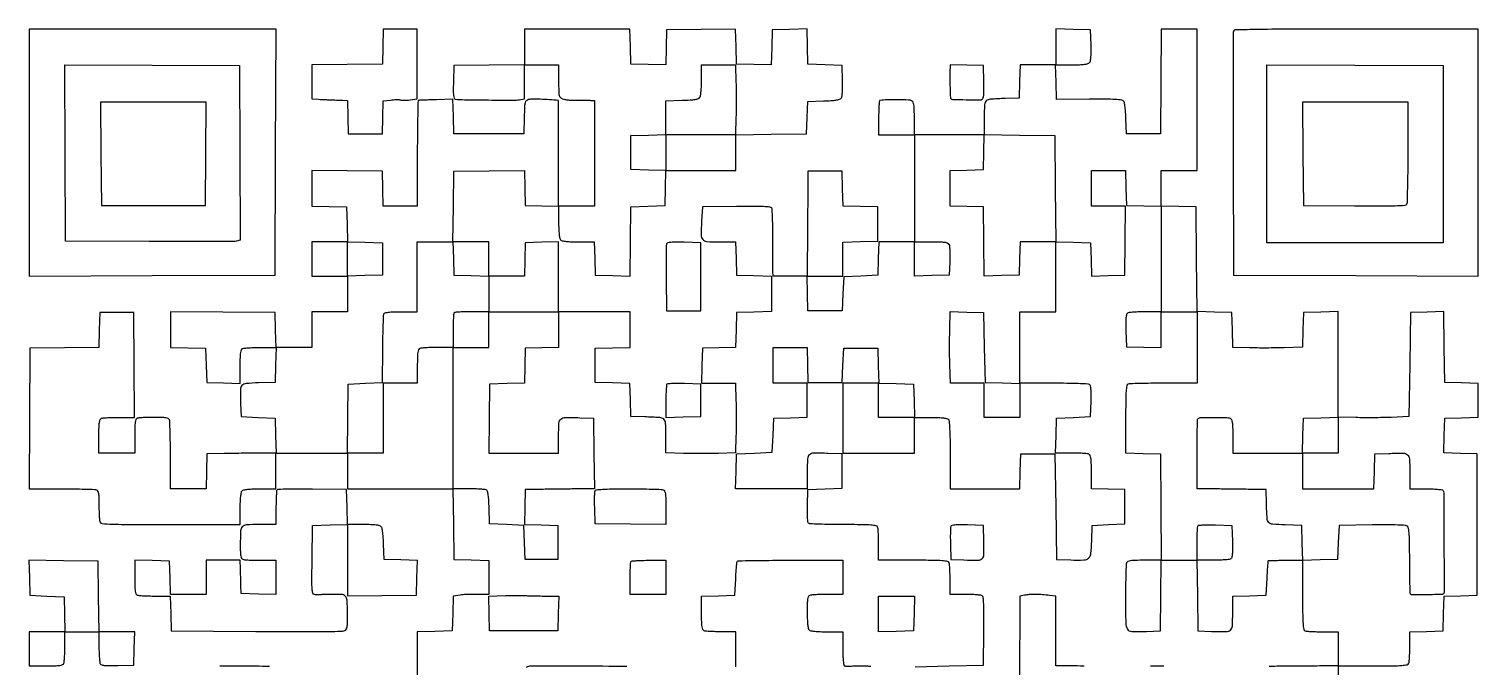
# Model space of a CAD drawing. Extents: x 179 to 1071, y 112 to 1107.
# Drawn here: x 179 to 1071, y 715 to 1107 of the extents above; entities that cross this region are included whole.
import ezdxf

# ---------------------------------------------------------------- set-up
doc = ezdxf.new("R2010")
doc.units = 0

msp = doc.modelspace()

# ---------------------------------------------------------------- linework, layer by layer
for points in [[(984.769502, 693.25), (985.039005, 715), (1006.412514, 715, 0.002047), (1018.522031, 715.049574, 0.015914), (1024.167784, 715.275602, 0.03005), (1027.337795, 715.696239, 0.258642), (1028.393011, 716.581787, 0.070866), (1028.631754, 717.625328, 0.00637), (1028.821697, 720.308374, 0.008183), (1028.955668, 723.529225, 0.006301), (1029, 727.046804), (1029, 735.930034), (1039.25, 736.215017), (1049.5, 736.5), (1049.783481, 747.215387), (1050.066961, 757.930773), (1060.283481, 758.215387), (1070.5, 758.5), (1070.5, 802), (1070.5, 845.5), (1060.216527, 845.785353), (1049.933054, 846.070705), (1050.216527, 856.785353), (1050.5, 867.5), (1060.75, 867.784983), (1071, 868.069966), (1071, 878.5), (1071, 888.930034), (1060.75, 889.215017), (1050.5, 889.5), (1050.230401, 911.284767), (1049.960802, 933.069533), (1039.730401, 932.784767), (1029.5, 932.5), (1029, 900.5), (1028.5, 868.5), (1017.5, 868, -0.005945), (1012.509624, 867.832592, -0.003554), (1006.573438, 867.746302, -0.003558), (1000.660972, 867.744466, -0.006168), (995.75, 867.838476), (985, 868.176952), (985, 900.622308), (985, 933.067663), (974.25, 932.783832), (963.5, 932.5), (963.216795, 921.811779), (962.93359, 911.123557), (951.716795, 910.811779, -0.004062), (946.679948, 910.712714, -0.002556), (940.793834, 910.674861, -0.002565), (935.002673, 910.696928, -0.0047), (930.283492, 910.783492), (920.066984, 911.066984), (919.783492, 921.783492), (919.5, 932.5), (908.763809, 932.783692), (898.027617, 933.067383), (897.763809, 965.283692), (897.5, 997.5), (886.75, 997.783832), (876, 998.067663), (876, 1009.033832), (876, 1020), (887, 1020), (898, 1020), (898, 1063.5), (898, 1107), (887.013853, 1107), (876.027706, 1107), (875.763853, 1074.75), (875.5, 1042.5), (865, 1042.5), (854.5, 1042.5), (854.209882, 1051.945876, 0.010107), (854.020711, 1055.657946, 0.013735), (853.690518, 1058.995937, 0.010607), (853.284198, 1061.734769, 0.131813), (852.849235, 1062.681661, 0.194815), (851.620282, 1063.34233, 0.014247), (847.718973, 1063.654953, 0.012425), (841.718912, 1063.814728, 0.002892), (831.639353, 1063.77431), (811.5, 1063.577051), (811.216168, 1074.288525), (810.932337, 1085), (820.843724, 1085, 0.007308), (825.637981, 1085.070076, 0.024123), (828.787918, 1085.314587, 0.03506), (830.874277, 1085.728393, 0.154252), (831.916414, 1086.399285, 0.132968), (832.412685, 1087.486141, 0.020746), (832.703614, 1089.849829, 0.018924), (832.84141, 1093.042317, 0.009044), (832.788859, 1097.149285), (832.5, 1106.5), (821.75, 1106.783832), (811, 1107.067663), (811, 1096.033832), (811, 1085), (800.034983, 1085), (789.069966, 1085), (788.784983, 1074.75), (788.5, 1064.5), (780, 1064.24922, 0.007926), (770.756564, 1063.829771, 0.170244), (768.27627, 1062.785637, 0.199796), (767.184972, 1060.471708, 0.011573), (767, 1052.480948), (767, 1042), (745.5, 1042), (724, 1042), (724, 1051.964816, 0.005532), (723.939025, 1057.475936, 0.034313), (723.682866, 1060.291607, 0.075064), (723.164052, 1061.915876, 0.157568), (722.25, 1062.855538, 0.114098), (720.452674, 1063.332577, 0.005042), (713.956043, 1063.476425, 0.00933), (707.453807, 1063.433485, 0.023753), (702.75, 1063.09063, 0.353939), (702.448547, 1062.779859, 0.00478), (702.220312, 1059.942248, 0.010981), (702.053986, 1056.532237, 0.006694), (702, 1052.5), (702, 1042), (713, 1042), (724, 1042), (724, 1009), (724, 976), (713.034983, 976), (702.069966, 976), (701.784983, 965.75), (701.5, 955.5), (691, 955), (680.5, 954.5), (680, 944), (679.5, 933.5), (669, 933.5), (658.5, 933.5), (658.216168, 944.25), (657.932337, 955), (668.966168, 955), (680, 955), (680, 965.466168), (680, 975.932337), (690.75, 976.216168), (701.5, 976.5), (701.5, 987), (701.5, 997.5), (690.783492, 997.783492), (680.066984, 998.066984), (679.783492, 1008.783492), (679.5, 1019.5), (669, 1019.5), (658.5, 1019.5), (658.320665, 997.5, 0.000052), (658.246823, 988.325425, 0.000048), (658.173251, 978.951563, 0.000048), (658.109579, 970.634639, 0.000166), (658.070665, 965.25), (658, 955), (647.5, 955), (637, 955), (636.914029, 957.75, -0.007138), (636.88299, 959.578327, -0.000474), (636.873787, 964.832813, -0.000685), (636.877331, 971.096601, -0.000512), (636.897758, 978, 0.00432), (636.866097, 984.798247, 0.006472), (636.710333, 990.732681, 0.003005), (636.482877, 995.762019, 0.129159), (636.161838, 996.77083, 0.231073), (635.095057, 997.427266, 0.012868), (631.091145, 997.714897, 0.01203), (624.928666, 997.850001, 0.0027), (614.428109, 997.77083), (593.5, 997.5), (593, 988.673617, 0.011976), (592.72293, 980.186996, 0.182092), (593.718726, 977.472086, 0.202204), (596.215177, 976.235281, 0.01524), (603.932793, 976), (613.930034, 976), (614.215017, 965.75), (614.5, 955.5), (625.25, 955.216168), (636, 954.932337), (636, 944), (636, 933.067663), (625.25, 932.783832), (614.5, 932.5), (614.216519, 921.784613), (613.933039, 911.069227), (603.716519, 910.784613), (593.5, 910.5), (593.216168, 899.75), (592.932337, 889), (603.403784, 889), (613.875232, 889), (614.187616, 878.099893, -0.004476), (614.284888, 873.162885, -0.002696), (614.316267, 867.306507, -0.002699), (614.284645, 861.484643, -0.004719), (614.186908, 856.662985), (613.873817, 846.126183), (603.337015, 845.813092, -0.004719), (598.515357, 845.715355, -0.002699), (592.693493, 845.683733, -0.002696), (586.837115, 845.715112, -0.004476), (581.900107, 845.812384), (571, 846.124768), (571, 856.543332, 0.011711), (570.814018, 864.483054, 0.20034), (569.721542, 866.78992, 0.169594), (567.240223, 867.830457, 0.007897), (558, 868.24922), (549.5, 868.5), (549.215387, 878.716519), (548.930773, 888.933039), (538.215387, 889.216519), (527.5, 889.5), (527.5, 900), (527.5, 910.5), (538.25, 910.783832), (549, 911.067663), (549, 922.033832), (549, 933), (527, 933), (505, 933), (505, 954.534983), (505, 976.069966), (494.75, 975.784983), (484.5, 975.5), (484.215017, 965.25), (483.930034, 955), (472.965017, 955), (462, 955), (462, 965.5), (462, 976), (450.980498, 976), (439.960995, 976), (440.230498, 997.75), (440.5, 1019.5), (462.215971, 1019.769408), (483.931943, 1020.038815), (484.215971, 1009.269408), (484.5, 998.5), (494.75, 998.215017), (505, 997.930034), (505, 988.165017, 0.00874), (505.074375, 983.910654, 0.018513), (505.311444, 980.622935, 0.019392), (505.672291, 978.199003, 0.150838), (506.2, 977.2, 0.150838), (507.199003, 976.672291, 0.019392), (509.622935, 976.311444, 0.018513), (512.910654, 976.074375, 0.00874), (517.165017, 976), (526.930034, 976), (527.215017, 965.75), (527.5, 955.5), (538.230014, 955.216371), (548.960029, 954.932742), (549.230014, 976.216371), (549.5, 997.5), (560, 998), (570.5, 998.5), (570.783832, 1009.25), (571.067663, 1020), (592.533832, 1020), (614, 1020), (614, 1030.980498), (614, 1041.960995), (635.75, 1042.230498), (657.5, 1042.5), (658, 1052.5), (658.5, 1062.5), (668.156674, 1062.785086, 0.008399), (672.590478, 1062.990567, 0.02215), (675.750668, 1063.331287, 0.027795), (677.94575, 1063.792893, 0.155031), (678.945533, 1064.434371, 0.135457), (679.422313, 1065.492201, 0.018909), (679.703774, 1067.900196, 0.018158), (679.839305, 1071.107454, 0.009201), (679.788859, 1075.149285), (679.5, 1084.5), (669, 1085), (658.5, 1085.5), (658.215829, 1096.283485), (657.931657, 1107.06697), (647.215829, 1106.783485), (636.5, 1106.5), (636.215829, 1095.716515), (635.931657, 1084.93303), (625.215829, 1085.216515), (614.5, 1085.5), (614.215968, 1096.269789), (613.931935, 1107.039577), (592.715968, 1106.769789), (571.5, 1106.5), (571.215829, 1095.716515), (570.931657, 1084.93303), (560.215829, 1085.216515), (549.5, 1085.5), (549.216168, 1096.25), (548.932337, 1107), (516.466168, 1107), (484, 1107), (484, 1096.019502), (484, 1085.039005), (462.25, 1084.769502), (440.5, 1084.5), (440.215017, 1074.25, 0.005715), (440.131848, 1069.168721, 0.025257), (440.26813, 1066.180049, 0.042037), (440.592126, 1064.400522, 0.311609), (441.215017, 1063.873169, 0.020715), (447.085973, 1063.538396, 0.001844), (461.888889, 1063.362993, 0.001113), (477.291446, 1063.27157, 0.042122), (480.75, 1063.55053), (484, 1064.090626), (484, 1074.545313), (484, 1085), (494.5, 1085), (505, 1085), (505, 1074.975249, 0.004018), (505.051411, 1068.578267, 0.051001), (505.334287, 1066.19189, 0.145759), (506.049245, 1064.911858, 0.10251), (507.448794, 1064.019469, 0.053234), (508.79681, 1063.665262, 0.013769), (511.029234, 1063.389167, 0.013849), (513.606786, 1063.214094, 0.01371), (516.198794, 1063.181165, -0.002422), (518.776213, 1063.206607, -0.00255), (521.309958, 1063.206425, -0.002438), (523.495324, 1063.184467, -0.011467), (524.75, 1063.136946), (527, 1063), (527, 1030.5), (527, 998), (516, 998), (505, 998), (505, 1030.5, 0.000721), (504.982033, 1042.963942, 0.001201), (504.926562, 1053.460862, 0.000059), (504.852806, 1062.913038, 0.381523), (504.75, 1063.026338, 0.00981), (499.343265, 1063.488913, 0.00864), (493.688543, 1063.763092, 0.006613), (488.656123, 1063.853403, 0.062738), (486.5213, 1063.594702, 0.115008), (485.114725, 1062.871492, 0.156235), (484.365074, 1061.667526, 0.050998), (484.017146, 1059.285459, 0.003829), (483.784869, 1052.7397), (483.5, 1042.5), (462, 1042.5), (440.5, 1042.5), (440.216927, 1053.175174), (439.933855, 1063.850348), (429.716927, 1063.527571, 0.000717), (425.747339, 1063.396461, 0.001074), (422.28091, 1063.269531, 0.000434), (419.308248, 1063.1517, 0.023806), (418.75, 1063.102397, 0.367868), (418.44343, 1062.759897, 0.000523), (418.220312, 1053.483204, 0.003588), (418.053919, 1042.969073, 0.002162), (418, 1030.5), (418, 998), (407.533832, 998), (397.067663, 998), (396.783832, 1008.75), (396.5, 1019.5), (374.75, 1019.769502), (353, 1020.039005), (353, 1009.053334), (353, 998.067663), (363.75, 997.783832), (374.5, 997.5), (374.783832, 986.75), (375.067663, 976), (364.033832, 976), (353, 976), (353, 965.5), (353, 955), (364, 955), (375, 955), (375, 944), (375, 933), (364, 933), (353, 933), (353, 922), (353, 911), (342.033832, 911), (331.067663, 911), (330.783832, 921.75), (330.5, 932.5), (298.25, 932.763853), (266, 933.027706), (266, 922.047685), (266, 911.067663), (276.75, 910.783832), (287.5, 910.5), (288, 900), (288.5, 889.5), (298.75, 889.215017), (309, 888.930034), (309, 899.358028, -0.005326), (309.059519, 904.945911, -0.030277), (309.302474, 907.908024, -0.062914), (309.767284, 909.600436, -0.205495), (310.581787, 910.393011, -0.0721), (311.638889, 910.632128, -0.005887), (314.475463, 910.821697, -0.007809), (317.880092, 910.955696, -0.00593), (321.615619, 911), (331.067663, 911), (330.783832, 900.25), (330.5, 889.5), (320.2603, 889.215131, 0.013482), (312.473421, 888.788181, 0.195806), (310.060296, 887.567079, 0.179106), (309.075074, 884.958841, 0.010944), (309.203496, 876.496645), (309.5, 868.5), (320, 868), (330.5, 867.5), (330.783832, 856.75), (331.067663, 846), (320.283832, 845.953106, 0.001157), (315.394302, 845.920532, 0.000692), (309.583376, 845.860325, 0.000693), (303.799418, 845.784367, 0.001206), (299, 845.703106), (288.5, 845.5), (288.216168, 834.75), (287.932337, 824), (276.966168, 824), (266, 824), (266, 844.418213, 0.002771), (265.956005, 852.357109, 0.004125), (265.821697, 859.303225, 0.001841), (265.636631, 865.220565, 0.083055), (265.393011, 866.418213, 0.191652), (264.656877, 867.216173, 0.070258), (263.167248, 867.687898, 0.03479), (260.605148, 867.936805, 0.006824), (255.974799, 868, 0.006352), (252.484808, 867.955664, 0.008233), (249.287222, 867.821697, 0.006434), (246.623534, 867.631706, 0.070701), (245.581787, 867.393011, 0.205218), (244.76761, 866.601595, 0.063068), (244.30265, 864.913621, 0.030363), (244.059586, 861.960143, 0.005351), (244, 856.393011), (244, 846), (233, 846), (222, 846), (222, 856.393011, -0.005351), (222.059586, 861.960143, -0.030363), (222.30265, 864.913621, -0.063068), (222.76761, 866.601595, -0.205218), (223.581787, 867.393011, -0.071999), (224.637764, 867.632097, -0.005927), (227.461104, 867.821697, -0.00784), (230.849942, 867.955694, -0.00596), (234.566739, 868), (243.969903, 868), (243.734951, 900.25), (243.5, 932.5), (233, 932.5), (222.5, 932.5), (222.216369, 921.76979), (221.932738, 911.03958), (200.716369, 910.76979), (179.5, 910.5), (179.239377, 867.25), (178.978755, 824), (198.90759, 824, -0.002838), (206.658873, 823.955997, -0.004214), (213.44698, 823.821697, -0.001918), (219.224047, 823.636503, -0.08282), (220.418213, 823.393011, -0.191652), (221.216173, 822.656877, -0.070258), (221.687898, 821.167248, -0.03479), (221.936805, 818.605148, -0.006824), (222, 813.974799, 0.006352), (222.044336, 810.484808, 0.008233), (222.178303, 807.287222, 0.006434), (222.368294, 804.623534, 0.070701), (222.606989, 803.581787, 0.289219), (223.885689, 802.627123, 0.010474), (230.238282, 802.262757, 0.008185), (241.13526, 802.045039, 0.000902), (266.106989, 802), (309, 802), (309, 811.8, -0.008695), (309.074295, 816.071747, -0.018472), (309.311224, 819.369558, -0.019349), (309.671932, 821.799696, -0.150969), (310.2, 822.8, -0.150969), (311.200304, 823.328068, -0.019349), (313.630442, 823.688776, -0.018472), (316.928253, 823.925705, -0.008695), (321.2, 824), (331, 824), (331, 835), (331, 846), (353, 846), (375, 846), (375, 835), (375, 824), (407.480498, 824), (439.960995, 824), (440.230498, 802.25), (440.5, 780.5), (451.25, 780.216168), (462, 779.932337), (462, 769.466168), (462, 759), (457.25, 758.884846, -0.004708), (455.29147, 758.855812, -0.004721), (453.334631, 758.863707, -0.004619), (451.628, 758.902479, -0.018749), (450.591296, 758.97459, 0.0349), (449.576883, 759.012311, 0.009559), (447.977789, 758.929529, 0.009615), (446.163901, 758.76571, 0.009888), (444.374557, 758.53346), (440.066522, 757.88743), (439.783261, 747.193715), (439.5, 736.5), (428.75, 736.216168), (418, 735.932337), (418, 703.446281)], [(724.5, 714.5), (745.5, 715), (766.5, 715.5), (766.77083, 736.428109, 0.002701), (766.849994, 746.928451, 0.012029), (766.714887, 753.091209, 0.012869), (766.427241, 757.095412, 0.230932), (765.77083, 758.162796, 0.114378), (764.862447, 758.481845, 0.00801), (762.156119, 758.73694, 0.011016), (758.885742, 758.920046, 0.008061), (755.25, 758.984687), (746, 759), (746, 767.918213, 0.006277), (745.955669, 771.449196, 0.008159), (745.821697, 774.68135, 0.006338), (745.631778, 777.373807, 0.070946), (745.393011, 778.418213, 0.258697), (744.337463, 779.303854, 0.030015), (741.164693, 779.724422, 0.015901), (735.514173, 779.950434, 0.002045), (723.393011, 780), (702, 780), (702, 789.418213, 0.005867), (701.956338, 793.139142, 0.007745), (701.824259, 796.527799, 0.005805), (701.637479, 799.35125, 0.072311), (701.401732, 800.395485, 0.258396), (700.370088, 801.262065, 0.029869), (697.263616, 801.678338, 0.016192), (691.772716, 801.904171, 0.002181), (680.22446, 801.954545, -0.003911), (672.274322, 802.016727, -0.006123), (665.437651, 802.207432, -0.002097), (659.569611, 802.467715, -0.186332), (658.784563, 802.815437, -0.177272), (658.453305, 803.529235, -0.007622), (658.261207, 806.335043, -0.012222), (658.1639, 809.727848, -0.008324), (658.211836, 813.588164), (658.5, 823.5), (669, 824), (679.5, 824.5), (679.5, 835), (679.5, 845.5), (671, 845.795054, 0.009927), (662.034911, 845.928151, 0.179688), (659.397028, 844.933469, 0.203196), (658.211645, 842.50249, 0.01319), (658, 834.480948), (658, 824), (635.966168, 824), (613.932337, 824), (614.216168, 834.75), (614.5, 845.5), (625.5, 846), (636.5, 846.5), (637, 857), (637.5, 867.5), (647.75, 867.784983), (658, 868.069966), (658, 878.534983), (658, 889), (647.5, 889), (637, 889), (637, 900), (637, 911), (647.466168, 911), (657.932337, 911), (658.216168, 900.25), (658.5, 889.5), (669, 889.5), (679.5, 889.5), (680, 900), (680.5, 910.5), (691, 910.5), (701.5, 910.5), (701.783832, 899.75), (702.067663, 889), (691.033832, 889), (680, 889), (680, 867.5), (680, 846), (702, 846), (724, 846), (724, 857), (724, 868), (733.8, 868, -0.008695), (738.071747, 867.925705, -0.018472), (741.369558, 867.688776, -0.019349), (743.799696, 867.328068, -0.150969), (744.8, 866.8, -0.175156), (745.391927, 865.538104, -0.00933), (745.721154, 861.045513, -0.010454), (745.937931, 854.593081, -0.003169), (746, 844.8), (746, 824), (767.466168, 824), (788.932337, 824), (789.216168, 834.75), (789.5, 845.5), (800, 845.5), (810.5, 845.5), (811, 813), (811.5, 780.5), (820.243181, 780.211167, 0.016437), (828.283794, 780.209935, 0.175522), (831.269158, 781.403091, 0.186549), (832.703343, 784.197255, 0.018997), (833.21398, 791.765906), (833.5, 801.5), (843.5, 802), (853.5, 802.5), (853.5, 813), (853.5, 823.5), (843.25, 823.784983), (833, 824.069966), (833, 834.427994, 0.005378), (832.940347, 839.974376, 0.030449), (832.697172, 842.919218, 0.063222), (832.232062, 844.602756, 0.204941), (831.418213, 845.393011, 0.0721), (830.361111, 845.632128, 0.005887), (827.524537, 845.821697, 0.007809), (824.119908, 845.955696, 0.00593), (820.384381, 846), (810.932337, 846), (811.216168, 856.75), (811.5, 867.5), (822, 868), (832.5, 868.5), (832.789728, 877.91643, 0.007315), (832.862613, 882.434881, 0.024729), (832.721172, 885.382446, 0.035484), (832.393714, 887.309292, 0.193917), (831.789728, 888.151117, 0.130337), (830.747076, 888.480685, 0.002283), (824.783545, 888.733509, 0.00559), (817.795586, 888.919594, 0.003676), (809.75, 888.984687), (789, 889), (789, 911), (789, 933), (800, 933), (811, 933), (811, 954.533832), (811, 976.067663), (821.75, 975.783832), (832.5, 975.5), (832.785365, 965.215407), (833.07073, 954.930815), (843.285365, 955.215407), (853.5, 955.5), (853.769888, 976.75), (854.039775, 998), (843.519888, 998), (833, 998), (833, 1009), (833, 1020), (843.466168, 1020), (853.932337, 1020), (854.216168, 1009.25), (854.5, 998.5), (865.25, 998.216168), (876, 997.932337), (876, 965.466168), (876, 933), (866.25, 932.984687, 0.007755), (862.421391, 932.919286, 0.010675), (858.985645, 932.733781, 0.007585), (856.139851, 932.475649, 0.115445), (855.211769, 932.152042, 0.19692), (854.604266, 931.294865, 0.033714), (854.278982, 929.282937, 0.023663), (854.138177, 926.195195, 0.006827), (854.211769, 921.417355), (854.5, 911.5), (865.25, 911.216168), (876, 910.932337), (876, 921.966168), (876, 933), (887, 933), (898, 933), (898, 911), (898, 889), (877.581787, 889, 0.002713), (869.645232, 888.956939, 0.004048), (862.706566, 888.825454, 0.001776), (856.79047, 888.644396, 0.083257), (855.615121, 888.405802, 0.260187), (854.754207, 887.373892, 0.02856), (854.34233, 884.201591, 0.015844), (854.117118, 878.619525, 0.00216), (854.066667, 866.939296), (854.066667, 846.066987), (864.783333, 845.783494), (875.5, 845.5), (875.763664, 812.75), (876.027329, 780), (865.620653, 780, 0.005341), (860.045416, 779.94044, 0.030329), (857.088565, 779.697419, 0.063008), (855.398858, 779.232518, 0.205326), (854.606989, 778.418213, 0.082806), (854.363504, 777.224263, 0.001922), (854.178303, 771.455697, 0.00422), (854.044003, 764.677171, 0.002843), (854, 756.937265, 0.003963), (854.124638, 741.214225, 0.136899), (855.166838, 737.695561, 0.250325), (857.810228, 736.181488, 0.016074), (867, 736.204946), (875.5, 736.5), (875.769502, 758.25), (876.039005, 780), (887, 780), (897.960995, 780), (898.230498, 758.25), (898.5, 736.5), (907, 736.204946, 0.009911), (915.962726, 736.07159, 0.179309), (918.601462, 737.064186, 0.203503), (919.787682, 739.491055, 0.013279), (920, 747.484069), (920, 757.930034), (930.25, 758.215017), (940.5, 758.5), (941.127464, 769, -0.000955), (941.376842, 773.043335, -0.001536), (941.606605, 776.489062, -0.000246), (941.821002, 779.540448, -0.096572), (941.877464, 779.75, -0.27922), (942.036543, 779.852075, -0.000598), (945.04838, 779.926563, -0.003653), (948.465416, 779.982008, -0.00223), (952.5, 780), (963, 780), (963, 758.606989, 0.002045), (963.049566, 746.485827, 0.015901), (963.275578, 740.835307, 0.030015), (963.696146, 737.662537, 0.258697), (964.581787, 736.606989, 0.07203), (965.638111, 736.367894, 0.005915), (968.465525, 736.178303, 0.007831), (971.859224, 736.044305, 0.005951), (975.581787, 736), (985, 736), (985, 725.5), (985, 715), (974.75, 714.940931, 0.000386), (969.365363, 714.905745, 0.000111), (961.048437, 714.843127, 0.000112), (951.674575, 714.76836, 0.00012), (942.5, 714.690931)], [(614, 714.5), (614, 736), (605.081787, 736, -0.006277), (601.550804, 736.044331, -0.008159), (598.31865, 736.178303, -0.006338), (595.626193, 736.368222, -0.070946), (594.581787, 736.606989, -0.204941), (593.767938, 737.397244, -0.063222), (593.302828, 739.080782, -0.030449), (593.059653, 742.025624, -0.005378), (593, 747.572006), (593, 757.930034), (603.25, 758.215017), (613.5, 758.5), (614, 768.671374, -0.004627), (614.230031, 772.607727, -0.007112), (614.509085, 776.009484, -0.002932), (614.804679, 778.899189, -0.172184), (615.030929, 779.368969, -0.194147), (615.877737, 779.724425, -0.000318), (632.248279, 779.941602, -0.002497), (649.921003, 780.076536, -0.00191), (669.25, 780.053744), (680, 780), (680, 769.5), (680, 759), (670.581787, 759, 0.005951), (666.859224, 758.955695, 0.007831), (663.465525, 758.821697, 0.005915), (660.638111, 758.632106, 0.07203), (659.581787, 758.393011, 0.199477), (658.774411, 757.625343, 0.066206), (658.306452, 756.025714, 0.032184), (658.061032, 753.245193, 0.005923), (658, 748.093011, 0.008834), (658.07454, 743.874423, 0.018598), (658.3119, 740.607477, 0.019478), (658.673038, 738.196308, 0.150566), (659.2, 737.2, 0.150969), (660.200304, 736.671932, 0.019349), (662.630442, 736.311224, 0.018472), (665.928253, 736.074295, 0.008695), (670.2, 736), (680, 736), (680, 725.5, 0.006008), (680.06059, 720.458052, 0.023429), (680.281387, 717.348286, 0.034102), (680.642415, 715.42875, 0.326444), (681.25, 714.931729, 0.01441), (682.088167, 714.910146, 0.000891), (684.577099, 714.922233, 0.001321), (687.542647, 714.949758, 0.000979), (690.820975, 714.99527, -0.011128), (694.372164, 714.972485, -0.01976), (697.29094, 714.773153, -0.020842)], [(828.463935, 714.756305, 0.014506), (820.065741, 715), (811, 715), (811, 736.412102), (811, 757.824204), (807.25, 758.328225, 0.015495), (802.919841, 758.774141, 0.015585), (798.578778, 758.949886, 0.01637), (794.697959, 758.858892, 0.040027), (791.868806, 758.471185), (789.01715, 757.844856), (788.758575, 703.672428)], [(327.07993, 714.666417, 0.001055), (318.358624, 714.759851, 0.002494), (308.161712, 714.796715, 0.001671), (296.5, 714.741729)], [(485.288805, 714.199653, -0.142338), (488.045554, 715.002354, -0.000706), (517.280221, 714.97765, -0.000451), (546.988945, 714.883807, -0.25885)], [(877.651046, 714.732225, 0.004083), (869.268438, 714.761835, 0.008066)]]:
    msp.add_lwpolyline(points, format="xyb")
for points in [[(179, 1030.993714), (179, 954.987428), (254.75, 955.243714), (330.5, 955.5), (330.756286, 1031.25), (331.012572, 1107), (255.006286, 1107), (179, 1107)], [(223.235953, 1030.25), (223.5, 998.5), (255.5, 998.5), (287.5, 998.5), (287.764047, 1030.25), (288.028094, 1062), (255.5, 1062), (222.971906, 1062)], [(810.763664, 1008.75), (811.027329, 976), (800.048647, 976), (789.069966, 976), (788.784983, 965.75), (788.5, 955.5), (777.769986, 955.216371), (767.039971, 954.932742), (766.769986, 976.216371), (766.5, 997.5), (756.25, 997.784983), (746, 998.069966), (746, 1009), (746, 1019.930034), (756.25, 1020.215017), (766.5, 1020.5), (766.784029, 1031.269408), (767.068057, 1042.038815), (788.784029, 1041.769408), (810.5, 1041.5)], [(396.5, 965.5), (396.5, 955.5), (385.75, 955.216168), (375, 954.932337), (375, 965.5), (375, 976.067663), (385.75, 975.783832), (396.5, 975.5)], [(723.784983, 878.25), (724.069966, 868), (713.034983, 868), (702, 868), (702, 878.533832), (702, 889.067663), (712.75, 888.783832), (723.5, 888.5)], [(723.783832, 747.25), (723.5, 736.5), (712.75, 736.216168), (702, 735.932337), (702, 746.966168), (702, 758), (713.033832, 758), (724.067663, 758)]]:
    msp.add_lwpolyline(points, close=True)
for points in [[(396.783832, 1096.25), (396.5, 1085.5), (374.75, 1085.230498), (353, 1084.960995), (353, 1074.480498), (353, 1064), (357.25, 1063.788296, 0.001158), (359.167431, 1063.697233, 0.000711), (361.426562, 1063.598404, 0.000713), (363.661971, 1063.50699, 0.001274), (365.5, 1063.439142, -0.001213), (367.230151, 1063.375488, -0.000927), (369.122536, 1063.297757, -0.000937), (370.894512, 1063.218354, -0.002212), (372.215017, 1063.150846), (374.930034, 1063), (375.215017, 1052.75), (375.5, 1042.5), (386, 1042.5), (396.5, 1042.5), (396.783533, 1052.618672), (397.067066, 1062.737345), (401.510003, 1063.346317, -0.015971), (403.32359, 1063.536122, -0.017266), (405.098972, 1063.603283, -0.017017), (406.61839, 1063.556549, -0.07555), (407.488752, 1063.365943, 0.077915), (408.361276, 1063.179158, 0.017316), (409.891687, 1063.147403, 0.017584), (411.681553, 1063.235262, 0.016161), (413.512282, 1063.449571), (418, 1064.122546), (418, 1085.561273), (418, 1107), (407.533832, 1107), (397.067663, 1107)], [(920.460009, 1105.75, 0.090591), (920.266358, 1104.709509, 0.000109), (920.198937, 1082.982812, 0.000984), (920.176611, 1058.652573, 0.000605), (920.241394, 1030), (920.5, 955.5), (995.75, 955.243674), (1071, 954.987348), (1071, 1030.993674), (1071, 1107), (995.968615, 1107, 0.000668), (957.448289, 1106.948566, 0.003471), (936.19131, 1106.744245, 0.001205), (921.475143, 1106.465155, 0.305157)], [(308.758677, 1030.77123), (309.017354, 977.04246), (306.758677, 976.494347, -0.057902), (304.987826, 976.276519, -0.000418), (290.035361, 976.188577, -0.001589), (272.903102, 976.156579, -0.001017), (253, 976.223117), (201.5, 976.5), (201.241383, 1030.758691), (200.982767, 1085.017383), (254.741383, 1084.758691), (308.5, 1084.5)], [(614.161524, 1074.25, -0.004781), (614.268781, 1069.356225, -0.002807), (614.308236, 1063.5, -0.002807), (614.281931, 1057.643771, -0.004782), (614.185662, 1052.75), (613.871323, 1042), (592.435662, 1042), (571, 1042), (571, 1030.966168), (571, 1019.932337), (560.25, 1020.216168), (549.5, 1020.5), (549.5, 1031), (549.5, 1041.5), (560.25, 1041.783832), (571, 1042.067663), (571, 1052.440124), (571, 1062.812585), (581.037773, 1063.156293, 0.007004), (585.992145, 1063.395461, 0.026018), (589.096394, 1063.751734, 0.040708), (591.075278, 1064.252106, 0.171312), (592.02246, 1065, 0.108976), (592.395389, 1066.034457, 0.009909), (592.695717, 1068.776562, 0.012467), (592.909698, 1072.097849, 0.009438), (592.984687, 1075.75), (593, 1085), (603.411524, 1085), (613.823048, 1085)], [(745.911139, 1079.784983, 0.006483), (745.892033, 1074.816917, 0.005921), (745.999367, 1069.69741, 0.001573), (746.174963, 1064.815182, 0.187367), (746.421, 1064.24838, 0.192536), (747.607389, 1063.732169, 0.002442), (755.962268, 1063.522387, 0.003036), (764.197712, 1063.405873, 0.14311), (765.788231, 1063.856725, 0.198075), (766.395985, 1064.709469, 0.0338), (766.721215, 1066.717904, 0.023694), (766.861956, 1069.803221, 0.006815), (766.788231, 1074.582645), (766.5, 1084.5), (756.25, 1084.784983), (746, 1085.069966)], [(1049.5, 1030), (1049.5, 975.5), (995.211905, 975.5), (940.92381, 975.5), (940.942857, 1025.75, -0.000032), (940.951538, 1045.331386, -0.000047), (940.961905, 1062.563467, -0.000022), (940.972765, 1077.239555, -0.00086), (940.980952, 1080.508612), (941, 1085.017225), (995.25, 1084.758612), (1049.5, 1084.5)], [(963.235953, 1030.25), (963.5, 998.5), (994.93202, 998.235498, 0.001697), (1010.901959, 998.155315, 0.00816), (1019.995146, 998.288929, 0.006635), (1026.009704, 998.555446, 0.241447), (1027.166708, 999.235498, 0.134731), (1027.492293, 1000.296498, 0.001088), (1027.738089, 1009.161365, 0.003824), (1027.920853, 1019.372002, 0.002438), (1027.984687, 1031.25), (1028, 1062), (995.485953, 1062), (962.971906, 1062)], [(440.215017, 965.75), (440.5, 955.5), (451.25, 955.216168), (462, 954.932337), (462, 943.966168), (462, 933), (483.5, 933), (505, 933), (505, 922.034983), (505, 911.069966), (494.75, 910.784983), (484.5, 910.5), (484.216508, 899.783492), (483.933016, 889.066984), (473.216508, 888.783492), (462.5, 888.5), (462.230112, 867.25), (461.960225, 846), (483.480112, 846), (505, 846), (505, 856.480948, -0.01319), (505.211645, 864.50249, -0.203196), (506.397028, 866.933469, -0.179688), (509.034911, 867.928151, -0.009927), (518, 867.795054), (526.5, 867.5), (526.769502, 845.75), (527.039005, 824), (516.769502, 823.927892, 0.00076), (512.044544, 823.887531, 0.000423), (506.285416, 823.82471, 0.000422), (500.45694, 823.751286, 0.000683), (495.5, 823.677892), (484.5, 823.5), (484.216527, 812.785353), (483.933054, 802.070705), (494.216527, 801.785353), (504.5, 801.5), (504.5, 791), (504.5, 780.5), (494.5, 780.5), (484.5, 780.5), (484, 791), (483.5, 801.5), (473, 802), (462.5, 802.5), (462.211195, 812.464966, 0.00836), (462.012968, 816.800174, 0.019108), (461.684251, 820.055937, 0.01918), (461.262532, 822.411, 0.199883), (460.711195, 823.199653, 0.117226), (459.827893, 823.504905, 0.006962), (456.991726, 823.747767, 0.010173), (453.573123, 823.922789, 0.007309), (449.75, 823.984687), (440, 824), (440, 867.5), (440, 911), (430.581787, 911, 0.005951), (426.859224, 910.955695, 0.007831), (423.465525, 910.821697, 0.005915), (420.638111, 910.632106, 0.07203), (419.581787, 910.393011, 0.205218), (418.76761, 909.601595, 0.063068), (418.30265, 907.913621, 0.030363), (418.059586, 904.960143, 0.005351), (418, 899.393011), (418, 889), (407.5, 889), (397, 889), (397, 867.5), (397, 846), (385.980112, 846), (374.960225, 846), (375.230112, 867.25), (375.5, 888.5), (386, 889), (396.5, 889.5), (396.741043, 910, -0.002107), (396.867981, 917.947002, -0.00321), (397.051566, 924.845312, -0.001173), (397.261568, 930.779432, -0.081989), (397.459658, 931.75, -0.247745), (398.135616, 932.343031, -0.029018), (400.177058, 932.706946, -0.022613), (403.281132, 932.934481, -0.006988), (407.968615, 933), (418, 933), (418, 954.5), (418, 976), (428.965017, 976), (439.930034, 976)], [(571.460235, 974.75697, 0.087659), (571.263858, 973.744268, 0.00144), (571.184153, 967.962675, 0.003692), (571.160413, 961.220735, 0.002438), (571.22812, 953.47179), (571.5, 933.5), (582, 933.5), (592.5, 933.5), (592.5, 954.5), (592.5, 975.5), (582.232115, 975.785181, 0.006018), (577.152479, 975.865091, 0.02472), (574.077569, 975.724359, 0.038757), (572.174299, 975.392474, 0.2432)], [(745.527452, 973.746645, -0.047213), (745.730902, 972.414471, -0.007738), (745.839778, 969.806198, -0.008456), (745.868543, 966.723436, -0.00737), (745.796504, 963.496645), (745.5, 955.5), (734.75, 955.216168), (724, 954.932337), (724, 965.466168), (724, 976), (734.480948, 976, -0.003696), (741.090691, 975.951146, -0.046645), (743.565956, 975.682761, -0.147279), (744.810178, 975.013211, -0.135509)], [(440.666667, 932.333333, 0.178563), (440.399803, 931.754503, 0.004516), (440.195833, 928.827083, 0.009111), (440.048276, 925.341612, 0.006022), (440, 921.333333), (440, 911), (451, 911), (462, 911), (462, 922), (462, 933), (451.666667, 933, 0.006022), (447.658388, 932.951724, 0.009111), (444.172917, 932.804167, 0.004516), (441.245497, 932.600197, 0.178563)], [(767, 911), (767.5, 889.5), (778.25, 889.216168), (789, 888.932337), (789, 878.466168), (789, 868), (778, 868), (767, 868), (767, 878.5), (767, 889), (756.586053, 889), (746.172106, 889), (745.836053, 900.25, -0.0045), (745.729861, 905.339197, -0.002727), (745.691251, 911.36319, -0.002732), (745.718214, 917.342946, -0.004807), (745.815015, 922.284265), (746.130031, 933.068531), (756.315015, 932.784265), (766.5, 932.5)], [(571.699448, 888.366114, 0.176327), (571.420088, 887.767026, 0.005293), (571.205463, 884.97365, 0.009911), (571.050685, 881.631341, 0.006613), (571, 877.799502), (571, 867.932337), (581.75, 868.216168), (592.5, 868.5), (592.5, 878.5), (592.5, 888.5), (582.449448, 888.782781, 0.006672), (578.547259, 888.840477, 0.010046), (575.145783, 888.777033, 0.005301), (572.300668, 888.636532, 0.183378)], [(918.418213, 867.393011, -0.205218), (919.23239, 866.601595, -0.063068), (919.69735, 864.913621, -0.030363), (919.940414, 861.960143, -0.005351), (920, 856.393011), (920, 846), (941.466168, 846), (962.932337, 846), (963.216168, 856.75), (963.5, 867.5), (974.25, 867.783832), (985, 868.067663), (985, 857.033832), (985, 846), (974, 846), (963, 846), (963, 835), (963, 824), (984.966168, 824), (1006.932337, 824), (1007.216168, 834.75), (1007.5, 845.5), (1016, 845.795054, -0.009927), (1024.965089, 845.928151, -0.179688), (1027.602972, 844.933469, -0.203196), (1028.788355, 842.50249, -0.01319), (1029, 834.480948), (1029, 824), (1038.940983, 824, -0.008482), (1042.791118, 823.934679, -0.012955), (1046.125634, 823.734915, -0.007472), (1048.874149, 823.457232, -0.229294), (1049.439691, 823.097581, -0.138036), (1049.883747, 821.548879, -0.000197), (1050.02092, 791.09058, -0.000145), (1050.138003, 760.427173, -0.199829), (1049.701559, 759.368226, -0.194403), (1048.647096, 758.920686, -0.001641), (1039.603989, 758.793311, -0.001608), (1030.550248, 758.724628, -0.200048), (1029.516484, 759.150183, -0.190419), (1029.278336, 759.699518, -0.001079), (1029.102444, 765.45047, -0.004367), (1028.972514, 772.05087, -0.002737), (1028.930233, 779.774723, 0.002878), (1028.871774, 789.929238, 0.012974), (1028.649571, 795.858314, 0.015988), (1028.286218, 799.65633, 0.189915), (1027.587236, 800.927601, 0.157073), (1026.286242, 801.448931, 0.007675), (1021.592534, 801.703456, 0.0096), (1015.114139, 801.830613, 0.003433), (1005.87212, 801.771094), (985.5, 801.5), (985, 791), (984.5, 780.5), (973.784171, 780.216515), (963.068343, 779.93303), (962.784171, 790.716515), (962.5, 801.5), (952.2603, 801.784869, -0.012174), (944.49116, 802.190479, -0.196929), (942.196667, 803.34273, -0.165236), (941.167162, 805.85434, -0.008001), (940.75078, 815), (940.5, 823.5), (929.5, 823.677892, 0.000681), (924.544418, 823.751286, 0.000421), (918.720313, 823.82471, 0.000422), (912.967405, 823.887533, 0.00076), (908.25, 823.927892), (898, 824), (898, 845.333333, -0.002923), (898.048092, 853.559297, -0.00465), (898.195833, 860.595833, -0.001222), (898.396107, 866.71132, -0.189785), (898.666667, 867.333333, -0.194545), (900.015008, 867.905165, -0.003449), (908.049326, 867.984863, -0.005978), (915.751045, 867.916057, -0.086595)], [(331.686013, 823.35268, 0.177907), (331.411589, 822.759435, 0.00474), (331.201516, 819.832766, 0.009348), (331.049688, 816.342961, 0.006196), (331, 812.333333), (331, 802), (320.616631, 802, 0.012921), (312.700556, 801.7954, 0.196623), (310.268713, 800.650614, 0.176938), (309.204247, 798.0777, 0.010088), (309.013655, 789.356989, 0.00766), (309.071521, 785.115935, 0.037109), (309.319308, 782.722219, 0.073747), (309.79184, 781.317789, 0.185226), (310.581787, 780.606989, 0.07203), (311.638111, 780.367894, 0.005915), (314.465525, 780.178303, 0.007831), (317.859224, 780.044305, 0.005951), (321.581787, 780), (331, 780), (331, 769.466168), (331, 758.932337), (320.25, 759.216168), (309.5, 759.5), (309.395178, 764.5, 0.000547), (309.344591, 766.793283, 0.000309), (309.278501, 769.573437, 0.000308), (309.208383, 772.377327, 0.000507), (309.145178, 774.75), (309, 780), (298.5, 780), (288, 780), (288, 769.5), (288, 759), (277.034983, 759), (266.069966, 759), (265.784983, 769.25), (265.5, 779.5), (254.75, 779.783832), (244, 780.067663), (244, 769.640821, 0.005326), (244.059521, 764.053621, 0.03028), (244.302479, 761.091792, 0.062919), (244.767294, 759.399526, 0.205485), (245.581787, 758.606989, 0.07196), (246.63733, 758.367915, 0.005942), (249.455587, 758.178303, 0.007852), (252.838356, 758.044307, 0.005972), (256.547956, 758), (265.932337, 758), (266.216168, 747.25), (266.5, 736.5), (318.5, 736.234863, 0.000981), (338.594212, 736.171818, 0.001534), (355.885938, 736.204528, 0.000398), (370.985308, 736.29144, 0.056698), (372.75, 736.503915, 0.13644), (374.014045, 737.201551, 0.14924), (374.68316, 738.429297, 0.046999), (374.951266, 740.884451, 0.00371), (375, 747.451664, 0.012716), (374.798225, 755.384336, 0.183903), (373.684853, 757.914068, 0.194318), (371.197516, 758.991001, 0.014452), (363.653229, 758.959644, -0.002513), (360.784692, 758.879209, -0.003004), (358.081357, 758.833246, -0.002589), (355.802733, 758.819994, -0.01968), (354.730112, 758.861543, -0.311087), (353.726515, 759.675215, -0.054133), (353.270254, 762.208785, -0.019039), (353.108046, 767.28505, -0.001643), (353.230112, 780.25), (353.5, 801.5), (364.25, 801.783832), (375, 802.067663), (375, 780.0568), (375, 758.045937), (396.25, 758.272969), (417.5, 758.5), (417.783473, 769.214647), (418.066946, 779.929295), (407.783473, 780.214647), (397.5, 780.5), (397.209882, 789.945876, 0.010217), (397.019842, 793.65896, 0.013854), (396.687053, 797.000112, 0.010763), (396.277004, 799.740901, 0.131421), (395.837437, 800.695876, 0.163278), (394.856724, 801.303072, 0.027976), (392.668374, 801.689392, 0.021914), (389.481082, 801.92881, 0.007789), (384.911387, 802), (375.067663, 802), (374.783832, 812.75), (374.5, 823.5), (353.436013, 823.769346, 0.003085), (345.311969, 823.823103, 0.004901), (338.358056, 823.758056, 0.001338), (332.324385, 823.626314, 0.192551)], [(569.418213, 823.393011, -0.205372), (570.232572, 822.600948, -0.062982), (570.697448, 820.9105, -0.030315), (570.940452, 817.952209, -0.005337), (571, 812.373509), (571, 801.960995), (549.25, 802.230498), (527.5, 802.5), (527.210159, 811.924983, -0.005394), (527.136178, 815.631743, -0.007376), (527.154817, 818.970602, -0.005045), (527.239658, 821.758353, -0.081654), (527.428774, 822.674983, -0.275795), (528.322147, 823.377222, -0.015824), (531.942441, 823.727024, -0.013441), (537.689397, 823.944342, -0.002729), (547.886828, 824, -0.002835), (555.64607, 823.955998, -0.00421), (562.440881, 823.821697, -0.001914), (568.223896, 823.636509, -0.08283)], [(746.44275, 800.711405, 0.081149), (746.248444, 799.774362, 0.00524), (746.158923, 796.981301, 0.007536), (746.137209, 793.634347, 0.00554), (746.210159, 789.924983), (746.5, 780.5), (754.496645, 780.203496, 0.010501), (763.119684, 780.064992, 0.184179), (765.683564, 781.057113, 0.205612), (766.791234, 783.461317, 0.013502), (766.784677, 791.277755), (766.5, 801.5), (756.732592, 801.786422, 0.006215), (751.820487, 801.869374, 0.027145), (748.9185, 801.724677, 0.046335), (747.158442, 801.373938, 0.232847)], [(919.788231, 791.582645, -0.006827), (919.861823, 786.804805, -0.023663), (919.721018, 783.717063, -0.033714), (919.395734, 781.705135, -0.19692), (918.788231, 780.847958, -0.115445), (917.860149, 780.524351, -0.007585), (915.014355, 780.266219, -0.010675), (911.578609, 780.080714, -0.007755), (907.75, 780.015313), (898, 780), (898, 790.333333, -0.006317), (898.050668, 794.343898, -0.009512), (898.205463, 797.836713, -0.004898), (898.419778, 800.762931, -0.177451), (898.699448, 801.366114, -0.183378), (899.300668, 801.636532, -0.005301), (902.145783, 801.777033, -0.010046), (905.547259, 801.840477, -0.006672), (909.449448, 801.782781), (919.5, 801.5)], [(179.215966, 769.269987), (179.5, 758.5), (190, 758), (200.5, 757.5), (200.783832, 746.75), (201.067663, 736), (190.033832, 736), (179, 736), (179, 725.5), (179, 715), (189.393011, 715, 0.005351), (194.960143, 715.059586, 0.030363), (197.913621, 715.30265, 0.063068), (199.601595, 715.76761, 0.205218), (200.393011, 716.581787, 0.070946), (200.631778, 717.626193, 0.006338), (200.821697, 720.31865, 0.008159), (200.955669, 723.550804, 0.006277), (201, 727.081787), (201, 736), (211.5, 736), (222, 736), (222.015313, 726.75, 0.008167), (222.080746, 723.113016, 0.011132), (222.266219, 719.83877, 0.008157), (222.524772, 717.130001, 0.113964), (222.847958, 716.211769, 0.19692), (223.705135, 715.604266, 0.033714), (225.717063, 715.278982, 0.023663), (228.804805, 715.138177, 0.006827), (233.582645, 715.211769), (243.5, 715.5), (243.784983, 725.75), (244.069966, 736), (233.054485, 736), (222.039005, 736), (221.769502, 757.75), (221.5, 779.5), (200.215966, 779.769987), (178.931931, 780.039973)], [(571, 769.5), (571, 759), (560, 759), (549, 759), (549, 768.833333, -0.006327), (549.048294, 772.649913, -0.009526), (549.195833, 775.973958, -0.004912), (549.400114, 778.758552, -0.177413), (549.666667, 779.333333, -0.178563), (550.245497, 779.600197, -0.004516), (553.172917, 779.804167, -0.009111), (556.658388, 779.951724, -0.006022), (560.666667, 780), (571, 780)], [(495.783832, 758.013655), (505.067663, 758), (504.783832, 747.25), (504.5, 736.5), (483.5, 736.5), (462.5, 736.5), (462.216527, 747.214647), (461.933054, 757.929295), (472.216527, 758.271558, -0.003216), (476.300817, 758.3812, -0.004104), (480.06673, 758.427138, -0.003208), (483.221554, 758.419481, -0.0342), (484.5, 758.320566, 0.026691), (485.750976, 758.20487, 0.002915), (488.639626, 758.109442, 0.003562), (492.082495, 758.040337, 0.002869)]]:
    msp.add_lwpolyline(points, format="xyb", close=True)

doc.saveas('drawing.dxf')
